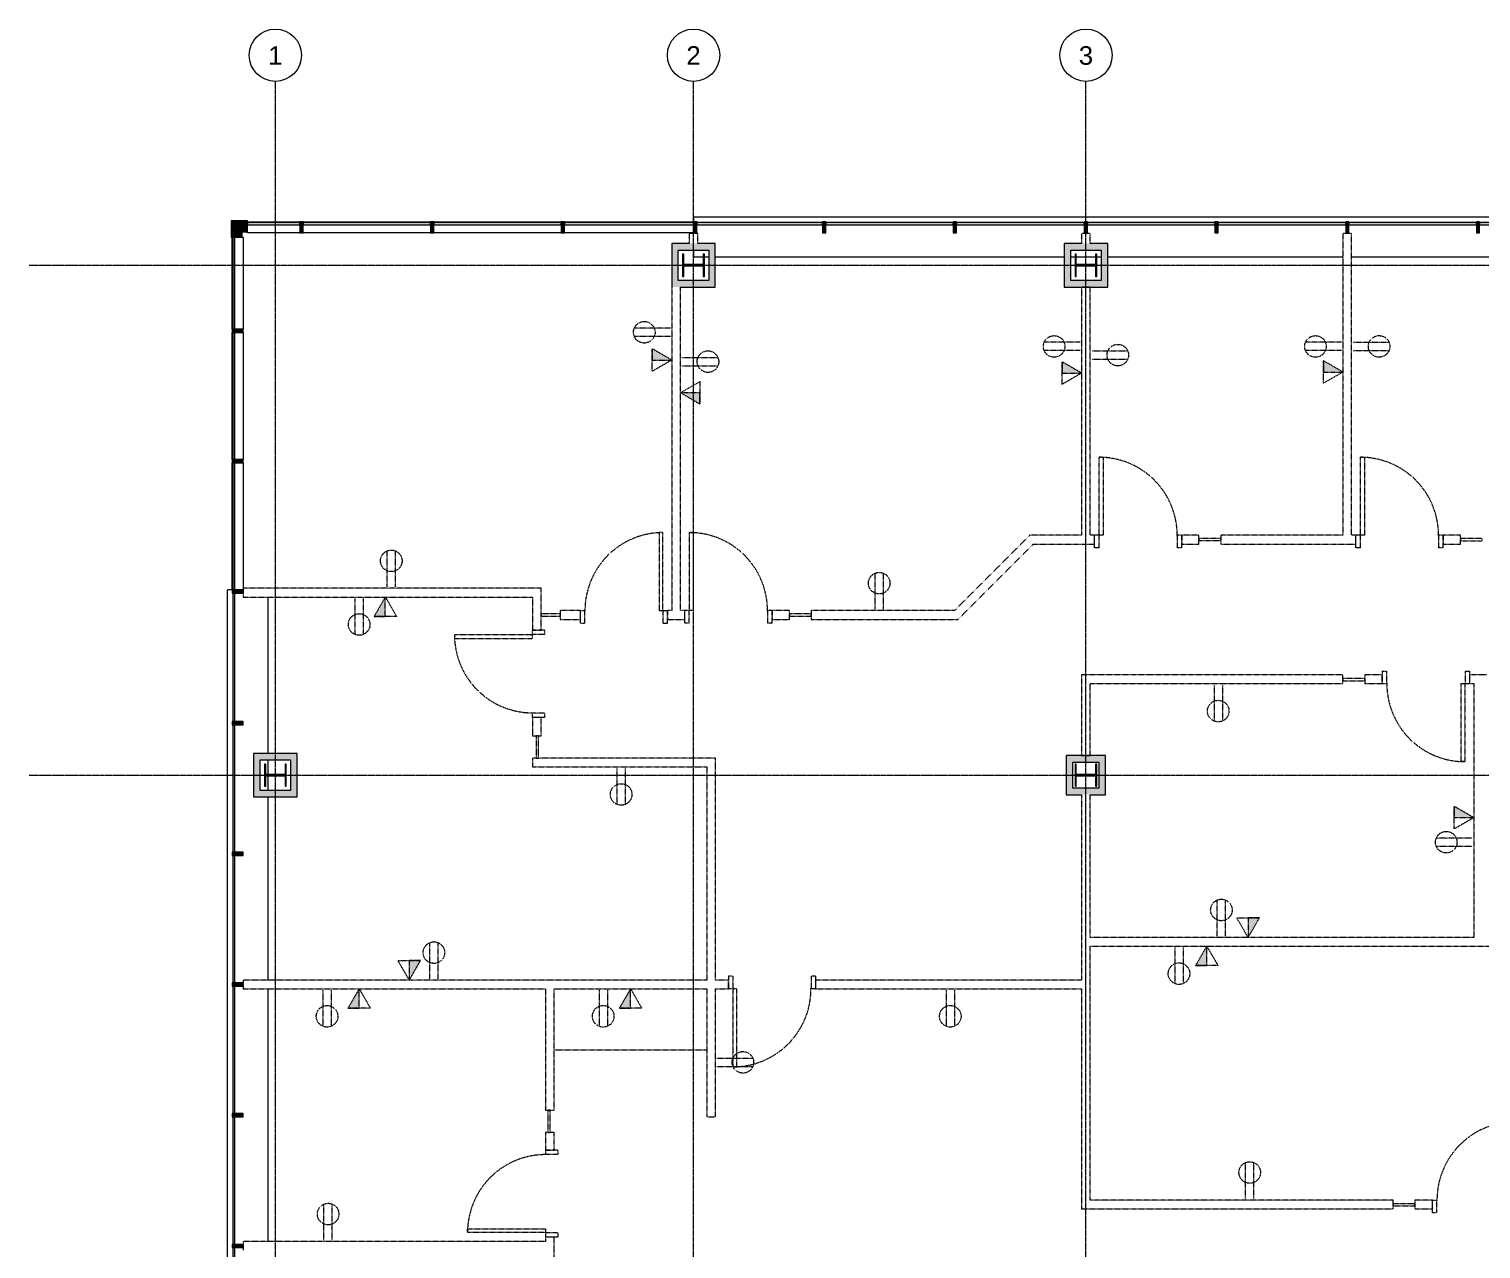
# Model space of a CAD drawing. Header units: inches. Extents: x 628 to 4383, y -418 to 2229.
# Drawn here: x 1616 to 2282, y 1669 to 2229 of the extents above; entities that cross this region are included whole.
import ezdxf

# ---------------------------------------------------------------- set-up
doc = ezdxf.new("R2010")
doc.units = ezdxf.units.IN
doc.header["$MEASUREMENT"] = 0
doc.linetypes.add('Demolished', pattern=[0.1875, 0.125, -0.0625])
doc.linetypes.add('Grid Line 1_2_', pattern=[0.875, 0.5, -0.125, 0.125, -0.125])
for name, color, linetype, lineweight in [('A-ANNO-NOTE', 131, 'Demolished', 9), ('A-DOOR', 31, 'Demolished', 9), ('A-DOOR-FRAM', 31, 'Demolished', 20), ('A-GLAZ-CURT', 52, 'Demolished', 9), ('A-GLAZ-CWMG', 51, 'Continuous', 13), ('A-WALL', 113, 'Demolished', 9), ('A-WALL-PATT', 111, 'Continuous', 13), ('I-WALL', 2, 'Continuous', 13), ('Q-CASE', 31, 'Demolished', 9), ('S-COLS', 52, 'Continuous', 13), ('S-GRID', 1, 'Continuous', 9), ('S-GRID-IDEN', 1, 'Continuous', 9)]:
    doc.layers.add(name, color=color, linetype=linetype, lineweight=lineweight)
doc.styles.add('Swis721 Lt BT', font='swissl.ttf', dxfattribs={"height": 8.514638})

# ---------------------------------------------------------------- blocks, each defined once
blk = doc.blocks.new('Single Flush - OTJ_SOLIDFLUSH_ALUM-4837881-6TH FLOOR DEMOLITION')
at = {"layer": 'A-DOOR', "color": 250, "lineweight": 20}
for p, q in [((16.15625, 37.8125), (16.15625, 2)), ((17.90625, 37.8125), (16.15625, 37.8125)), ((17.90625, 2), (17.90625, 37.8125)), ((16.15625, 2), (17.90625, 2))]:
    blk.add_line(p, q, dxfattribs=at)
at = {"layer": 'A-DOOR', "color": 7}
blk.add_arc((17.90625, 2), 35.8125, 90, 180.5, dxfattribs=at)
at = {"layer": 'A-DOOR-FRAM', "color": 250}
for p, q in [((-20, -3.75), (-20, 2)), ((-20, 2), (-18, 2)), ((-18, -3.75), (-18, 2)), ((18.000004, -3.75), (18.000004, 2)), ((18.000004, 2), (20.000004, 2)), ((20.000004, -3.75), (20.000004, 2)), ((-20, -3.75), (-18, -3.75)), ((18.000004, -3.75), (20.000004, -3.75))]:
    blk.add_line(p, q, dxfattribs=at)
blk = doc.blocks.new('Single Flush - OTJ_SOLIDFLUSH_ALUM-4837941-6TH FLOOR DEMOLITION')
at = {"layer": 'A-DOOR', "color": 250, "lineweight": 20}
for p, q in [((16.15625, -2), (17.90625, -2)), ((16.15625, -37.8125), (16.15625, -2)), ((17.90625, -2), (17.90625, -37.8125)), ((17.90625, -37.8125), (16.15625, -37.8125))]:
    blk.add_line(p, q, dxfattribs=at)
at = {"layer": 'A-DOOR', "color": 7}
blk.add_arc((17.90625, -2), 35.8125, 179.5, 270, dxfattribs=at)
at = {"layer": 'A-DOOR-FRAM', "color": 250}
for p, q in [((-20, 3.75), (-20, -2)), ((-20, 3.75), (-18, 3.75)), ((-18, 3.75), (-18, -2)), ((18.000004, 3.75), (18.000004, -2)), ((18.000004, 3.75), (20.000004, 3.75)), ((20.000004, 3.75), (20.000004, -2)), ((-20, -2), (-18, -2)), ((18.000004, -2), (20.000004, -2))]:
    blk.add_line(p, q, dxfattribs=at)
blk = doc.blocks.new('Casework 13 - Casework 8-4864776-6TH FLOOR DEMOLITION')
at = {"layer": 'Q-CASE', "color": 7}
blk.add_line((505.97, 1080.16), (435.94, 1080.16), dxfattribs=at)
blk = doc.blocks.new('System Panel - Glazed-4866025-6TH FLOOR DEMOLITION')
at = {"layer": 'A-GLAZ-CURT', "color": 250, "lineweight": 20}
for p, q in [((4.375, 1.75), (-4.375, 1.75)), ((-4.375, 1.75), (-4.375, 0.75)), ((-4.375, 0.75), (4.375, 0.75)), ((4.375, 0.75), (4.375, 1.75))]:
    blk.add_line(p, q, dxfattribs=at)
blk = doc.blocks.new('System Panel - Glazed-4866112-6TH FLOOR DEMOLITION')
at = {"layer": 'A-GLAZ-CURT', "color": 250, "lineweight": 20}
for p, q in [((5, 1.75), (-5, 1.75)), ((-5, 1.75), (-5, 0.75)), ((-5, 0.75), (5, 0.75)), ((5, 0.75), (5, 1.75))]:
    blk.add_line(p, q, dxfattribs=at)
blk = doc.blocks.new('System Panel - Glazed-4869387-6TH FLOOR DEMOLITION')
at = {"layer": 'A-GLAZ-CURT', "color": 250, "lineweight": 20}
for p, q in [((5.125, 1.75), (-5.125, 1.75)), ((-5.125, 1.75), (-5.125, 0.75)), ((-5.125, 0.75), (5.125, 0.75)), ((5.125, 0.75), (5.125, 1.75))]:
    blk.add_line(p, q, dxfattribs=at)
blk = doc.blocks.new('HP-Bearing Pile-Column - HP10X57-4885479-6TH FLOOR DEMOLITION')
at = {"layer": 'S-COLS', "lineweight": 9}
blk.add_hatch(color=7, dxfattribs=at).paths.add_polyline_path([(-5.1, -5), (5.1, -5), (5.1, -4.435), (0.2825, -4.435), (0.2825, 4.435), (5.1, 4.435), (5.1, 5), (-5.1, 5), (-5.1, 4.435), (-0.2825, 4.435), (-0.2825, -4.435), (-5.1, -4.435)], flags=0)
at = {"layer": 'S-COLS', "color": 8, "lineweight": 20}
for p, q in [((5.1, 5), (-5.1, 5)), ((-5.1, 5), (-5.1, 4.435)), ((-5.1, 4.435), (-0.2825, 4.435)), ((-0.2825, 4.435), (-0.2825, -4.435)), ((0.2825, -4.435), (0.2825, 4.435)), ((0.2825, 4.435), (5.1, 4.435)), ((5.1, 4.435), (5.1, 5)), ((-0.2825, -4.435), (-5.1, -4.435)), ((-5.1, -4.435), (-5.1, -5)), ((-5.1, -5), (5.1, -5)), ((5.1, -4.435), (0.2825, -4.435)), ((5.1, -5), (5.1, -4.435))]:
    blk.add_line(p, q, dxfattribs=at)
blk = doc.blocks.new('System Panel - Glazed-4988441-6TH FLOOR DEMOLITION')
at = {"layer": 'A-GLAZ-CURT', "linetype": 'Continuous'}
blk.add_hatch(color=7, dxfattribs=at).paths.add_polyline_path([(28.875, 0.75), (28.875, 1.75), (-28.875, 1.75), (-28.875, 0.75)], flags=0)
at = {"layer": 'A-GLAZ-CURT', "color": 8, "linetype": 'Continuous', "lineweight": 20}
for p, q in [((28.875, 1.75), (-28.875, 1.75)), ((-28.875, 1.75), (-28.875, 0.75)), ((-28.875, 0.75), (28.875, 0.75)), ((28.875, 0.75), (28.875, 1.75))]:
    blk.add_line(p, q, dxfattribs=at)
blk = doc.blocks.new('System Panel - Glazed-V17-6TH FLOOR DEMOLITION')
at = {"layer": 'A-GLAZ-CURT', "linetype": 'Continuous'}
blk.add_hatch(color=7, dxfattribs=at).paths.add_polyline_path([(29.25, 1.75), (-29.25, 1.75), (-29.25, 0.75), (29.25, 0.75)], flags=0)
at = {"layer": 'A-GLAZ-CURT', "color": 8, "linetype": 'Continuous', "lineweight": 20}
for p, q in [((29.25, 1.75), (-29.25, 1.75)), ((-29.25, 1.75), (-29.25, 0.75)), ((-29.25, 0.75), (29.25, 0.75)), ((29.25, 0.75), (29.25, 1.75))]:
    blk.add_line(p, q, dxfattribs=at)
blk = doc.blocks.new('System Panel - Glazed-5268220-6TH FLOOR DEMOLITION')
at = {"layer": 'A-GLAZ-CURT', "linetype": 'Continuous'}
blk.add_hatch(color=7, dxfattribs=at).paths.add_polyline_path([(-29.47, 1.75), (-29.47, 0.75), (29.47, 0.75), (29.47, 1.75), (5.14, 1.75)], flags=0)
at = {"layer": 'A-GLAZ-CURT', "color": 8, "linetype": 'Continuous', "lineweight": 20}
for p, q in [((29.47, 1.75), (-29.47, 1.75)), ((-29.47, 1.75), (-29.47, 0.75)), ((-29.47, 0.75), (29.47, 0.75)), ((29.47, 0.75), (29.47, 1.75))]:
    blk.add_line(p, q, dxfattribs=at)
blk = doc.blocks.new('Rectangular Mullion - 1_5_ x 2_5_ rectangular-5268217-6TH FLOOR DEMOLITION')
at = {"layer": 'A-GLAZ-CWMG', "lineweight": 9}
blk.add_hatch(color=7, dxfattribs=at).paths.add_polyline_path([(-0.75, -1.75), (-0.75, 3), (0.75, 3), (0.75, -2), (-0.75, -2)], flags=0)
at = {"layer": 'A-GLAZ-CWMG', "color": 8, "lineweight": 20}
for p, q in [((-0.75, 3), (0.75, 3)), ((-0.75, -2), (-0.75, 3)), ((0.75, 3), (0.75, -2)), ((0.75, -2), (-0.75, -2))]:
    blk.add_line(p, q, dxfattribs=at)
blk = doc.blocks.new('Rectangular Mullion - 1_5_ x 2_5_ rectangular-4980335-6TH FLOOR DEMOLITION')
at = {"layer": 'A-GLAZ-CWMG', "lineweight": 9}
blk.add_hatch(color=7, dxfattribs=at).paths.add_polyline_path([(0.75, 3), (0.75, -2), (-0.75, -2), (-0.75, 3)], flags=0)
at = {"layer": 'A-GLAZ-CWMG', "color": 8, "lineweight": 20}
for p, q in [((-0.75, 3), (0.75, 3)), ((-0.75, -2), (-0.75, 3)), ((0.75, 3), (0.75, -2)), ((0.75, -2), (-0.75, -2))]:
    blk.add_line(p, q, dxfattribs=at)
blk = doc.blocks.new('System Panel - Glazed-4980338-6TH FLOOR DEMOLITION')
at = {"layer": 'A-GLAZ-CURT', "linetype": 'Continuous'}
blk.add_hatch(color=7, dxfattribs=at).paths.add_polyline_path([(-29.34, 0.75), (29.34, 0.75), (29.34, 1.75), (-29.34, 1.75)], flags=0)
at = {"layer": 'A-GLAZ-CURT', "color": 8, "linetype": 'Continuous', "lineweight": 20}
for p, q in [((29.34, 1.75), (-29.34, 1.75)), ((-29.34, 1.75), (-29.34, 0.75)), ((-29.34, 0.75), (29.34, 0.75)), ((29.34, 0.75), (29.34, 1.75))]:
    blk.add_line(p, q, dxfattribs=at)
blk = doc.blocks.new('Rectangular Mullion - 1_5_ x 2_5_ rectangular-4981430-6TH FLOOR DEMOLITION')
at = {"layer": 'A-GLAZ-CWMG', "lineweight": 9}
blk.add_hatch(color=7, dxfattribs=at).paths.add_polyline_path([(-1.5, 3), (-1.5, -2), (0, -2), (0, 3)], flags=0)
at = {"layer": 'A-GLAZ-CWMG', "color": 8, "lineweight": 20}
for p, q in [((0, 3), (-1.5, 3)), ((-1.5, 3), (-1.5, -2)), ((0, -2), (0, 3)), ((-1.5, -2), (0, -2))]:
    blk.add_line(p, q, dxfattribs=at)
blk = doc.blocks.new('Rectangular Mullion - 1_5_ x 2_5_ rectangular-4982557-6TH FLOOR DEMOLITION')
at = {"layer": 'A-GLAZ-CWMG', "lineweight": 9}
blk.add_hatch(color=7, dxfattribs=at).paths.add_polyline_path([(-1.5, 2.16), (-1.5, 3), (0, 3), (0, -2), (-1.5, -2), (-1.5, -0.75)], flags=0)
at = {"layer": 'A-GLAZ-CWMG', "color": 8, "lineweight": 20}
for p, q in [((-1.5, 3), (0, 3)), ((-1.5, -2), (-1.5, 3)), ((0, 3), (0, -2)), ((0, -2), (-1.5, -2))]:
    blk.add_line(p, q, dxfattribs=at)
blk = doc.blocks.new('L Corner Mullion - 5_ x 5_ Corner-4982812-6TH FLOOR DEMOLITION')
at = {"layer": 'A-GLAZ-CWMG', "lineweight": 9}
blk.add_hatch(color=7, dxfattribs=at).paths.add_polyline_path([(2.5, 5), (-2.5, 5), (-2.5, 2.5), (-5, 2.5), (-5, -2.5), (2.5, -2.5), (2.5, 2.5)], flags=0)
at = {"layer": 'A-GLAZ-CWMG', "color": 8, "lineweight": 20}
for p, q in [((-2.5, 2.5), (-5, 2.5)), ((-5, 2.5), (-5, -2.5)), ((2.5, 5), (-2.5, 5)), ((-2.5, 5), (-2.5, 2.5)), ((2.5, -2.5), (2.5, 5)), ((-5, -2.5), (2.5, -2.5))]:
    blk.add_line(p, q, dxfattribs=at)
blk = doc.blocks.new('System Panel - Glazed-4982815-6TH FLOOR DEMOLITION')
at = {"layer": 'A-GLAZ-CURT', "linetype": 'Continuous'}
blk.add_hatch(color=7, dxfattribs=at).paths.add_polyline_path([(12, 0.75), (12, 1.75), (-12, 1.75), (-12, 0.75)], flags=0)
at = {"layer": 'A-GLAZ-CURT', "color": 8, "linetype": 'Continuous', "lineweight": 20}
for p, q in [((12, 1.75), (-12, 1.75)), ((-12, 1.75), (-12, 0.75)), ((-12, 0.75), (12, 0.75)), ((12, 0.75), (12, 1.75))]:
    blk.add_line(p, q, dxfattribs=at)
blk = doc.blocks.new('System Panel - Glazed-4982816-6TH FLOOR DEMOLITION')
at = {"layer": 'A-GLAZ-CURT', "linetype": 'Continuous'}
blk.add_hatch(color=7, dxfattribs=at).paths.add_polyline_path([(29.26, 0.75), (29.26, 1.75), (-29.26, 1.75), (-29.26, 0.75)], flags=0)
at = {"layer": 'A-GLAZ-CURT', "color": 8, "linetype": 'Continuous', "lineweight": 20}
for p, q in [((29.26, 1.75), (-29.26, 1.75)), ((-29.26, 1.75), (-29.26, 0.75)), ((-29.26, 0.75), (29.26, 0.75)), ((29.26, 0.75), (29.26, 1.75))]:
    blk.add_line(p, q, dxfattribs=at)
blk = doc.blocks.new('System Panel - Glazed-4988501-6TH FLOOR DEMOLITION')
at = {"layer": 'A-GLAZ-CURT', "linetype": 'Continuous'}
blk.add_hatch(color=7, dxfattribs=at).paths.add_polyline_path([(29.63, 0.75), (29.63, 1.75), (-29.63, 1.75), (-29.63, 0.75)], flags=0)
at = {"layer": 'A-GLAZ-CURT', "color": 8, "linetype": 'Continuous', "lineweight": 20}
for p, q in [((29.63, 1.75), (-29.63, 1.75)), ((-29.63, 1.75), (-29.63, 0.75)), ((-29.63, 0.75), (29.63, 0.75)), ((29.63, 0.75), (29.63, 1.75))]:
    blk.add_line(p, q, dxfattribs=at)
blk = doc.blocks.new('Rectangular Mullion - 1_5_ x 2_5_ rectangular-4982763-6TH FLOOR DEMOLITION')
at = {"layer": 'A-GLAZ-CWMG', "lineweight": 9}
blk.add_hatch(color=7, dxfattribs=at).paths.add_polyline_path([(-0.75, 3), (0.75, 3), (0.75, -2), (-0.75, -2), (-0.75, -0.75)], flags=0)
at = {"layer": 'A-GLAZ-CWMG', "color": 8, "lineweight": 20}
for p, q in [((-0.75, 3), (0.75, 3)), ((-0.75, -2), (-0.75, 3)), ((0.75, 3), (0.75, -2)), ((0.75, -2), (-0.75, -2))]:
    blk.add_line(p, q, dxfattribs=at)
blk = doc.blocks.new('Rectangular Mullion - 1_5_ x 2_5_ rectangular-4988499-6TH FLOOR DEMOLITION')
at = {"layer": 'A-GLAZ-CWMG', "lineweight": 9}
for p, q in [((-1016.99, 2140.33), (-957.72, 2140.33)), ((-957.72, 2135.33), (-1016.99, 2135.33))]:
    blk.add_line(p, q, dxfattribs=at)
blk = doc.blocks.new('Rectangular Mullion - 1_5_ x 2_5_ rectangular-4982522-6TH FLOOR DEMOLITION')
at = {"layer": 'A-GLAZ-CWMG', "lineweight": 9}
for p, q in [((-1077.01, 2140.33), (-1018.49, 2140.33)), ((-1018.49, 2135.33), (-1077.01, 2135.33))]:
    blk.add_line(p, q, dxfattribs=at)
blk = doc.blocks.new('Rectangular Mullion - 1_5_ x 2_5_ rectangular-4982523-6TH FLOOR DEMOLITION')
at = {"layer": 'A-GLAZ-CWMG', "lineweight": 9}
for p, q in [((-1162.52, 2140.33), (-1138.52, 2140.33)), ((-1162.52, 2135.33), (-1162.52, 2135.83)), ((-1138.52, 2135.33), (-1162.52, 2135.33))]:
    blk.add_line(p, q, dxfattribs=at)
blk = doc.blocks.new('System Panel - Glazed-4982767-6TH FLOOR DEMOLITION')
at = {"layer": 'A-GLAZ-CURT', "linetype": 'Continuous'}
blk.add_hatch(color=7, dxfattribs=at).paths.add_polyline_path([(-29.125, 0.75), (29.125, 0.75), (29.125, 1.75), (-29.125, 1.75)], flags=0)
at = {"layer": 'A-GLAZ-CURT', "color": 8, "linetype": 'Continuous', "lineweight": 20}
for p, q in [((29.125, 1.75), (-29.125, 1.75)), ((-29.125, 1.75), (-29.125, 0.75)), ((-29.125, 0.75), (29.125, 0.75)), ((29.125, 0.75), (29.125, 1.75))]:
    blk.add_line(p, q, dxfattribs=at)
blk = doc.blocks.new('System Panel - Glazed-4982768-6TH FLOOR DEMOLITION')
at = {"layer": 'A-GLAZ-CURT', "linetype": 'Continuous'}
blk.add_hatch(color=7, dxfattribs=at).paths.add_polyline_path([(-29.15, 0.75), (29.15, 0.75), (29.15, 1.75), (-29.15, 1.75)], flags=0)
at = {"layer": 'A-GLAZ-CURT', "color": 8, "linetype": 'Continuous', "lineweight": 20}
for p, q in [((29.15, 1.75), (-29.15, 1.75)), ((-29.15, 1.75), (-29.15, 0.75)), ((-29.15, 0.75), (29.15, 0.75)), ((29.15, 0.75), (29.15, 1.75))]:
    blk.add_line(p, q, dxfattribs=at)
blk = doc.blocks.new('System Panel - Glazed-4982769-6TH FLOOR DEMOLITION')
at = {"layer": 'A-GLAZ-CURT', "linetype": 'Continuous'}
blk.add_hatch(color=7, dxfattribs=at).paths.add_polyline_path([(-21.125, 0.75), (21.125, 0.75), (21.125, 1.75), (-21.125, 1.75)], flags=0)
at = {"layer": 'A-GLAZ-CURT', "color": 8, "linetype": 'Continuous', "lineweight": 20}
for p, q in [((21.125, 1.75), (-21.125, 1.75)), ((-21.125, 1.75), (-21.125, 0.75)), ((-21.125, 0.75), (21.125, 0.75)), ((21.125, 0.75), (21.125, 1.75))]:
    blk.add_line(p, q, dxfattribs=at)
blk = doc.blocks.new('Rectangular Mullion - 1_5_ x 2_5_ rectangular-4982733-6TH FLOOR DEMOLITION')
at = {"layer": 'A-GLAZ-CWMG', "lineweight": 9}
for p, q in [((-1169.52, 2091.08), (-1169.52, 2133.33)), ((-1165.02, 2133.33), (-1164.52, 2133.33)), ((-1164.52, 2133.33), (-1164.52, 2091.08))]:
    blk.add_line(p, q, dxfattribs=at)
blk = doc.blocks.new('Rectangular Mullion - 1_5_ x 2_5_ rectangular-4982734-6TH FLOOR DEMOLITION')
at = {"layer": 'A-GLAZ-CWMG', "lineweight": 9}
for p, q in [((-1169.52, 2031.27), (-1169.52, 2089.58)), ((-1164.52, 2089.58), (-1164.52, 2031.27))]:
    blk.add_line(p, q, dxfattribs=at)
blk = doc.blocks.new('Rectangular Mullion - 1_5_ x 2_5_ rectangular-4982735-6TH FLOOR DEMOLITION')
at = {"layer": 'A-GLAZ-CWMG', "lineweight": 9}
for p, q in [((-1169.52, 1971.52), (-1169.52, 2029.77)), ((-1164.52, 2029.77), (-1164.52, 1972.18))]:
    blk.add_line(p, q, dxfattribs=at)
blk = doc.blocks.new('Grid - Grid Head - Circle-50561-6TH FLOOR DEMOLITION')
at = {"layer": 'S-GRID-IDEN'}
blk.add_circle((0, 0), 0.125, dxfattribs=at)

msp = doc.modelspace()

# ---------------------------------------------------------------- hatches: boundary and pattern name
at = {"layer": 'A-ANNO-NOTE'}
for points in [[(1910.79, 2076.96), (1901.85, 2082.12), (1901.85, 2076.96)], [(2098.96, 2070.96), (2090.03, 2076.12), (2090.03, 2070.96)], [(2218.95, 2071.46), (2210.02, 2076.62), (2210.02, 2071.46)], [(1923.72, 2056.8), (1923.72, 2061.96), (1914.79, 2061.96)], [(1779.27, 1959.25), (1779.27, 1968.18), (1774.11, 1959.25)], [(2279.01, 1866.92), (2270.08, 1872.08), (2270.08, 1866.92)], [(2175.42, 1811.95), (2180.58, 1820.88), (2175.42, 1820.88)], [(2156.42, 1799.02), (2156.42, 1807.95), (2151.26, 1799.02)], [(1790.27, 1792.36), (1795.42, 1801.3), (1790.27, 1801.3)], [(1767.27, 1779.43), (1767.27, 1788.36), (1762.11, 1779.43)], [(1891.87, 1779.43), (1891.87, 1788.36), (1886.72, 1779.43)]]:
    msp.add_hatch(color=7, dxfattribs=at).paths.add_polyline_path(points, flags=0)
at = {"layer": 'A-WALL-PATT', "lineweight": 9}
for points in [[(1910.79, 2110.46), (1913.79, 2110.46), (1913.79, 2130.46), (1910.79, 2130.46), (1910.79, 2120.64)], [(1920.79, 2127.46), (1930.79, 2127.46), (1930.79, 2130.46), (1913.79, 2130.46), (1913.79, 2127.46)], [(1930.79, 2110.46), (1930.79, 2127.46), (1927.79, 2127.46), (1927.79, 2110.46)], [(2090.96, 2110.46), (2093.96, 2110.46), (2093.96, 2130.46), (2090.96, 2130.46), (2090.96, 2120.64)], [(2100.21, 2127.46), (2110.96, 2127.46), (2110.96, 2130.46), (2093.96, 2130.46), (2093.96, 2127.46)], [(2110.96, 2110.46), (2110.96, 2127.46), (2107.96, 2127.46), (2107.96, 2110.46)], [(1913.79, 2110.46), (1927.79, 2110.46), (1927.79, 2113.46), (1913.79, 2113.46)], [(2104.96, 2110.46), (2107.96, 2110.46), (2107.96, 2113.46), (2093.96, 2113.46), (2093.96, 2110.46), (2102.96, 2110.46)], [(1718.77, 1876.42), (1721.77, 1876.42), (1721.77, 1896.42), (1718.77, 1896.42)], [(1735.77, 1893.42), (1738.77, 1893.42), (1738.77, 1896.42), (1721.77, 1896.42), (1721.77, 1893.42), (1725.3, 1893.42)], [(1738.77, 1876.42), (1738.77, 1893.42), (1735.77, 1893.42), (1735.77, 1876.42)], [(2091.92, 1877.42), (2094.92, 1877.42), (2094.92, 1895.42), (2091.92, 1895.42)], [(2102.92, 1892.42), (2109.92, 1892.42), (2109.92, 1895.42), (2094.92, 1895.42), (2094.92, 1892.42), (2098.96, 1892.42)], [(2109.92, 1877.42), (2109.92, 1892.42), (2106.92, 1892.42), (2106.92, 1877.42)], [(2094.92, 1877.42), (2106.92, 1877.42), (2106.92, 1880.42), (2094.92, 1880.42)], [(1721.77, 1876.42), (1735.77, 1876.42), (1735.77, 1879.42), (1721.77, 1879.42)]]:
    msp.add_hatch(color=7, dxfattribs=at).paths.add_polyline_path(points, flags=0)

# ---------------------------------------------------------------- linework, layer by layer
at = {"layer": 'A-ANNO-NOTE', "color": 7}
for p, q in [((1910.13, 2091.62), (1893.61, 2091.62)), ((1910.13, 2087.79), (1893.61, 2087.79)), ((1910.79, 2076.96), (1901.85, 2082.12)), ((1901.85, 2082.12), (1901.85, 2076.96)), ((1910.79, 2076.96), (1901.85, 2082.12)), ((1901.85, 2071.8), (1901.85, 2082.12)), ((2098.31, 2085.12), (2081.78, 2085.12)), ((2098.31, 2081.29), (2081.78, 2081.29)), ((2103.61, 2081.13), (2120.14, 2081.13)), ((2218.3, 2085.12), (2201.77, 2085.12)), ((2218.3, 2081.29), (2201.77, 2081.29)), ((2223.6, 2085.13), (2240.13, 2085.13)), ((2223.6, 2081.3), (2240.13, 2081.3)), ((1901.85, 2076.96), (1910.79, 2076.96)), ((1910.79, 2076.96), (1901.85, 2071.8)), ((1915.44, 2078.13), (1931.97, 2078.13)), ((1915.44, 2074.3), (1931.97, 2074.3)), ((2098.96, 2070.96), (2090.03, 2076.12)), ((2090.03, 2076.12), (2090.03, 2070.96)), ((2098.96, 2070.96), (2090.03, 2076.12)), ((2090.03, 2065.8), (2090.03, 2076.12)), ((2103.61, 2077.3), (2120.14, 2077.3)), ((2218.95, 2071.46), (2210.02, 2076.62)), ((2210.02, 2076.62), (2210.02, 2071.46)), ((2218.95, 2071.46), (2210.02, 2076.62)), ((2210.02, 2066.3), (2210.02, 2076.62)), ((1914.79, 2061.96), (1923.72, 2067.12)), ((1923.72, 2067.12), (1923.72, 2056.8)), ((2090.03, 2070.96), (2098.96, 2070.96)), ((2098.96, 2070.96), (2090.03, 2065.8)), ((2210.02, 2071.46), (2218.95, 2071.46)), ((2218.95, 2071.46), (2210.02, 2066.3)), ((1914.79, 2061.96), (1923.72, 2056.8)), ((1923.72, 2061.96), (1914.79, 2061.96)), ((1914.79, 2061.96), (1923.72, 2056.8)), ((1923.72, 2056.8), (1923.72, 2061.96)), ((1780.09, 1972.84), (1780.09, 1989.36)), ((1783.92, 1972.84), (1783.92, 1989.36)), ((2004.11, 1962.59), (2004.11, 1979.12)), ((2007.94, 1962.59), (2007.94, 1979.12)), ((1765.33, 1967.53), (1765.33, 1951)), ((1769.16, 1967.53), (1769.16, 1951)), ((1779.27, 1968.18), (1774.11, 1959.25)), ((1779.27, 1968.18), (1774.11, 1959.25)), ((1779.27, 1959.25), (1779.27, 1968.18)), ((1779.27, 1968.18), (1784.42, 1959.25)), ((1774.11, 1959.25), (1779.27, 1959.25)), ((1784.42, 1959.25), (1774.11, 1959.25)), ((2159.76, 1927.79), (2159.76, 1911.26)), ((2163.6, 1927.79), (2163.6, 1911.26)), ((1885.63, 1889.53), (1885.63, 1873)), ((1889.46, 1889.53), (1889.46, 1873)), ((2279.01, 1866.92), (2270.08, 1872.08)), ((2270.08, 1872.08), (2270.08, 1866.92)), ((2279.01, 1866.92), (2270.08, 1872.08)), ((2270.08, 1861.77), (2270.08, 1872.08)), ((2270.08, 1866.92), (2279.01, 1866.92)), ((2279.01, 1866.92), (2270.08, 1861.77)), ((2278.35, 1857.58), (2261.83, 1857.58)), ((2278.35, 1853.75), (2261.83, 1853.75)), ((2161.25, 1812.6), (2161.25, 1829.13)), ((2165.08, 1812.6), (2165.08, 1829.13)), ((2175.42, 1811.95), (2170.26, 1820.88)), ((2170.26, 1820.88), (2180.58, 1820.88)), ((2175.42, 1811.95), (2180.58, 1820.88)), ((2180.58, 1820.88), (2175.42, 1820.88)), ((2175.42, 1820.88), (2175.42, 1811.95)), ((2175.42, 1811.95), (2180.58, 1820.88)), ((1799.66, 1793.02), (1799.66, 1809.54)), ((1803.49, 1793.02), (1803.49, 1809.54)), ((2141.76, 1807.3), (2141.76, 1790.77)), ((2145.6, 1807.3), (2145.6, 1790.77)), ((2156.42, 1807.95), (2151.26, 1799.02)), ((2156.42, 1807.95), (2151.26, 1799.02)), ((2156.42, 1799.02), (2156.42, 1807.95)), ((2156.42, 1807.95), (2161.58, 1799.02)), ((1790.27, 1792.36), (1785.11, 1801.3)), ((1785.11, 1801.3), (1795.42, 1801.3)), ((1790.27, 1792.36), (1795.42, 1801.3)), ((1795.42, 1801.3), (1790.27, 1801.3)), ((1790.27, 1801.3), (1790.27, 1792.36)), ((1790.27, 1792.36), (1795.42, 1801.3)), ((2151.26, 1799.02), (2156.42, 1799.02)), ((2161.58, 1799.02), (2151.26, 1799.02)), ((1750.61, 1787.71), (1750.61, 1771.18)), ((1754.44, 1787.71), (1754.44, 1771.18)), ((1767.27, 1788.36), (1762.11, 1779.43)), ((1767.27, 1788.36), (1762.11, 1779.43)), ((1767.27, 1779.43), (1767.27, 1788.36)), ((1767.27, 1788.36), (1772.42, 1779.43)), ((1877.39, 1787.71), (1877.39, 1771.18)), ((1881.23, 1787.71), (1881.23, 1771.18)), ((1891.87, 1788.36), (1886.72, 1779.43)), ((1891.87, 1788.36), (1886.72, 1779.43)), ((1891.87, 1779.43), (1891.87, 1788.36)), ((1891.87, 1788.36), (1897.03, 1779.43)), ((2036.76, 1787.71), (2036.76, 1771.18)), ((2040.6, 1787.71), (2040.6, 1771.18)), ((1762.11, 1779.43), (1767.27, 1779.43)), ((1772.42, 1779.43), (1762.11, 1779.43)), ((1886.72, 1779.43), (1891.87, 1779.43)), ((1897.03, 1779.43), (1886.72, 1779.43)), ((1931.49, 1756.54), (1948.01, 1756.54)), ((1931.49, 1752.71), (1948.01, 1752.71)), ((2174.25, 1692.08), (2174.25, 1708.6)), ((2178.08, 1692.08), (2178.08, 1708.6)), ((1751.09, 1673.02), (1751.09, 1689.54)), ((1754.92, 1673.02), (1754.92, 1689.54))]:
    msp.add_line(p, q, dxfattribs=at)
for centre in [(1898.17, 2089.7), (2086.34, 2083.2), (2206.33, 2083.2), (2235.57, 2083.22), (1927.4, 2076.22), (2115.58, 2079.22), (1782.01, 1984.8), (2006.03, 1974.55), (1767.24, 1955.57), (2161.68, 1915.83), (1887.54, 1877.57), (2266.39, 1855.67), (2163.16, 1824.56), (1801.58, 1804.98), (2143.68, 1795.33), (1752.52, 1775.75), (1879.31, 1775.75), (2038.68, 1775.75), (1943.45, 1754.62), (2176.16, 1704.04), (1753.01, 1684.98)]:
    msp.add_circle(centre, 4.95, dxfattribs=at)
at = {"layer": 'A-WALL', "linetype": 'Continuous'}
for p, q in [((1920.79, 2142.61), (4082.77, 2142.61)), ((1920.79, 2142.61), (1920.79, 2140.33)), ((1920.79, 2135.33), (1920.79, 2135.11)), ((1920.79, 2127.46), (1920.79, 2124.11)), ((1925.22, 2124.11), (1920.79, 2124.11)), ((1927.79, 2124.11), (1925.79, 2124.11)), ((2090.96, 2124.11), (1930.79, 2124.11)), ((2095.96, 2124.11), (2093.96, 2124.11)), ((2105.39, 2124.11), (2096.52, 2124.11)), ((2107.96, 2124.11), (2105.96, 2124.11)), ((2218.95, 2124.11), (2110.96, 2124.11)), ((2338.98, 2124.11), (2222.95, 2124.11)), ((1706.8, 889.04), (1706.8, 1971.52)), ((1708.99, 1971.52), (1706.8, 1971.52)), ((1725.3, 1968.18), (1725.3, 1896.42)), ((1725.3, 1893.42), (1725.3, 1886.71)), ((1725.3, 1886.14), (1725.3, 1879.42)), ((1725.3, 1876.42), (1725.3, 1792.36)), ((1725.3, 1788.36), (1725.3, 1672.36))]:
    msp.add_line(p, q, dxfattribs=at)
at = {"layer": 'A-WALL', "color": 250, "lineweight": 20}
for p, q in [((1922.79, 2135.11), (1918.79, 2135.11)), ((1918.79, 2135.11), (1918.79, 2130.46)), ((1922.79, 2130.46), (1922.79, 2135.11)), ((2102.96, 2135.11), (2098.96, 2135.11)), ((2098.96, 2135.11), (2098.96, 2130.46)), ((2102.96, 2130.46), (2102.96, 2135.11)), ((2222.95, 2135.11), (2218.95, 2135.11)), ((2218.95, 2135.11), (2218.95, 1996.51)), ((2222.95, 1996.51), (2222.95, 2135.11)), ((1910.79, 2110.46), (1910.79, 1961.94)), ((1914.79, 1961.94), (1914.79, 2110.46)), ((2098.96, 2110.38), (2098.96, 1996.51)), ((2102.96, 2110.38), (2098.96, 2110.38)), ((2102.96, 1996.51), (2102.96, 2110.38)), ((2075.13, 1996.51), (2040.56, 1961.94)), ((2098.96, 1996.51), (2075.13, 1996.51)), ((2104.96, 1996.51), (2102.96, 1996.51)), ((2104.96, 1992.51), (2104.96, 1996.51)), ((2152.85, 1996.51), (2144.96, 1996.51)), ((2144.96, 1996.51), (2144.96, 1992.51)), ((2152.85, 1992.51), (2152.85, 1996.51)), ((2218.95, 1996.51), (2162.85, 1996.51)), ((2162.85, 1996.51), (2162.85, 1992.51)), ((2224.95, 1996.51), (2222.95, 1996.51)), ((2224.95, 1992.51), (2224.95, 1996.51)), ((2272.95, 1996.51), (2264.95, 1996.51)), ((2264.95, 1996.51), (2264.95, 1992.51)), ((2272.95, 1992.51), (2272.95, 1996.51)), ((2042.21, 1957.94), (2076.79, 1992.51)), ((2076.79, 1992.51), (2104.96, 1992.51)), ((2144.96, 1992.51), (2152.85, 1992.51)), ((2162.85, 1992.51), (2224.95, 1992.51)), ((2264.95, 1992.51), (2272.95, 1992.51)), ((1850.83, 1972.18), (1713.99, 1972.18)), ((1713.99, 1972.18), (1713.99, 1968.18)), ((1713.99, 1968.18), (1846.83, 1968.18)), ((1846.83, 1968.18), (1846.83, 1952.94)), ((1850.83, 1952.94), (1850.83, 1972.18)), ((1868.83, 1961.94), (1859.58, 1961.94)), ((1859.58, 1961.94), (1859.58, 1957.94)), ((1868.83, 1957.94), (1868.83, 1961.94)), ((1910.79, 1961.94), (1908.83, 1961.94)), ((1908.83, 1961.94), (1908.83, 1957.94)), ((1916.83, 1961.94), (1914.79, 1961.94)), ((1916.83, 1957.94), (1916.83, 1961.94)), ((1964.77, 1961.94), (1956.83, 1961.94)), ((1956.83, 1961.94), (1956.83, 1957.94)), ((1964.77, 1957.94), (1964.77, 1961.94)), ((2040.56, 1961.94), (1974.77, 1961.94)), ((1974.77, 1961.94), (1974.77, 1957.94)), ((1859.58, 1957.94), (1868.83, 1957.94)), ((1908.83, 1957.94), (1916.83, 1957.94)), ((1956.83, 1957.94), (1964.77, 1957.94)), ((1974.77, 1957.94), (2042.21, 1957.94)), ((1846.83, 1952.94), (1850.83, 1952.94)), ((2218.97, 1932.44), (2098.96, 1932.44)), ((2098.96, 1932.44), (2098.96, 1895.44)), ((2102.96, 1928.44), (2218.97, 1928.44)), ((2102.96, 1895.44), (2102.96, 1928.44)), ((2218.97, 1928.44), (2218.97, 1932.44)), ((2237.01, 1932.44), (2228.97, 1932.44)), ((2228.97, 1932.44), (2228.97, 1928.44)), ((2228.97, 1928.44), (2237.01, 1928.44)), ((2237.01, 1928.44), (2237.01, 1932.44)), ((2285.01, 1932.44), (2277.01, 1932.44)), ((2277.01, 1932.44), (2277.01, 1928.44)), ((2277.01, 1928.44), (2279.01, 1928.44)), ((2279.01, 1928.44), (2279.01, 1811.95)), ((1850.83, 1912.94), (1846.83, 1912.94)), ((1846.83, 1912.94), (1846.83, 1904.43)), ((1850.83, 1904.43), (1850.83, 1912.94)), ((1846.83, 1904.43), (1850.83, 1904.43)), ((1846.83, 1894.18), (1846.83, 1890.18)), ((1930.83, 1894.18), (1846.83, 1894.18)), ((1930.83, 1792.36), (1930.83, 1894.18)), ((2098.96, 1895.44), (2102.96, 1895.44)), ((1846.83, 1890.18), (1926.83, 1890.18)), ((1926.83, 1890.18), (1926.83, 1792.36)), ((2098.92, 1877.42), (2098.92, 1792.36)), ((2102.92, 1811.95), (2102.92, 1877.42)), ((2279.01, 1811.95), (2102.92, 1811.95)), ((2102.92, 1691.42), (2102.92, 1807.95)), ((2102.92, 1807.95), (2302.04, 1807.95)), ((1926.83, 1792.36), (1713.99, 1792.36)), ((1713.99, 1792.36), (1713.99, 1788.36)), ((1713.99, 1788.36), (1852.8, 1788.36)), ((1852.8, 1788.36), (1852.8, 1732.62)), ((1856.8, 1788.36), (1926.83, 1788.36)), ((1856.8, 1732.62), (1856.8, 1788.36)), ((1926.83, 1788.36), (1926.83, 1729.68)), ((1936.8, 1792.36), (1930.83, 1792.36)), ((1930.83, 1729.68), (1930.83, 1788.36)), ((1930.83, 1788.36), (1936.8, 1788.36)), ((1936.8, 1788.36), (1936.8, 1792.36)), ((2098.92, 1792.36), (1976.8, 1792.36)), ((1976.8, 1792.36), (1976.8, 1788.36)), ((1976.8, 1788.36), (2098.92, 1788.36)), ((2098.92, 1788.36), (2098.92, 1687.42)), ((1852.8, 1732.62), (1856.8, 1732.62)), ((1926.83, 1729.68), (1930.83, 1729.68)), ((1852.8, 1722.37), (1852.8, 1714.36)), ((1856.8, 1722.37), (1852.8, 1722.37)), ((1856.8, 1714.36), (1856.8, 1722.37)), ((1852.8, 1714.36), (1856.8, 1714.36)), ((2098.92, 1687.42), (2241.96, 1687.42)), ((2241.96, 1691.42), (2102.92, 1691.42)), ((2241.96, 1687.42), (2241.96, 1691.42)), ((2260.04, 1691.42), (2251.96, 1691.42)), ((2251.96, 1691.42), (2251.96, 1687.42)), ((2251.96, 1687.42), (2260.04, 1687.42)), ((2260.04, 1687.42), (2260.04, 1691.42)), ((1852.8, 1674.36), (1852.8, 1672.36)), ((1856.8, 1674.36), (1852.8, 1674.36)), ((1856.8, 1612.3), (1856.8, 1674.36)), ((1852.8, 1672.36), (1713.99, 1672.36)), ((1713.99, 1672.36), (1713.99, 1668.36))]:
    msp.add_line(p, q, dxfattribs=at)
at = {"layer": 'I-WALL', "color": 8, "lineweight": 20}
for p, q in [((1910.79, 2130.46), (1910.79, 2110.46)), ((1918.79, 2130.46), (1910.79, 2130.46)), ((1913.79, 2113.46), (1913.79, 2127.46)), ((1913.79, 2127.46), (1927.79, 2127.46)), ((1930.79, 2130.46), (1922.79, 2130.46)), ((1927.79, 2127.46), (1927.79, 2113.46)), ((1930.79, 2110.46), (1930.79, 2130.46)), ((2090.96, 2130.46), (2090.96, 2110.46)), ((2098.96, 2130.46), (2090.96, 2130.46)), ((2093.96, 2113.46), (2093.96, 2127.46)), ((2093.96, 2127.46), (2107.96, 2127.46)), ((2110.96, 2130.46), (2102.96, 2130.46)), ((2107.96, 2127.46), (2107.96, 2113.46)), ((2110.96, 2110.46), (2110.96, 2130.46)), ((1927.79, 2113.46), (1913.79, 2113.46)), ((2107.96, 2113.46), (2093.96, 2113.46)), ((1914.79, 2110.46), (1930.79, 2110.46)), ((2090.96, 2110.46), (2110.96, 2110.46)), ((1718.77, 1896.42), (1718.77, 1876.42)), ((1738.77, 1896.42), (1718.77, 1896.42)), ((1721.77, 1879.42), (1721.77, 1893.42)), ((1721.77, 1893.42), (1735.77, 1893.42)), ((1735.77, 1893.42), (1735.77, 1879.42)), ((1738.77, 1876.42), (1738.77, 1896.42)), ((2091.92, 1895.42), (2091.92, 1877.42)), ((2109.92, 1895.42), (2091.92, 1895.42)), ((2109.92, 1877.42), (2109.92, 1895.42)), ((2094.92, 1880.42), (2094.92, 1892.42)), ((2094.92, 1892.42), (2106.92, 1892.42)), ((2106.92, 1892.42), (2106.92, 1880.42)), ((2106.92, 1880.42), (2094.92, 1880.42)), ((1718.77, 1876.42), (1738.77, 1876.42)), ((1735.77, 1879.42), (1721.77, 1879.42)), ((2091.92, 1877.42), (2098.92, 1877.42)), ((2102.92, 1877.42), (2109.92, 1877.42))]:
    msp.add_line(p, q, dxfattribs=at)
at = {"layer": 'S-GRID', "linetype": 'Grid Line 1_2_'}
for p, q in [((1728.77, 640.48), (1728.77, 2204.87)), ((1920.79, 640.48), (1920.79, 2204.87)), ((2100.96, 640.48), (2100.96, 2204.87)), ((1615.68, 2120.46), (4358.95, 2120.46)), ((1615.68, 1886.42), (4358.95, 1886.42))]:
    msp.add_line(p, q, dxfattribs=at)

# ---------------------------------------------------------------- block references
at = {"layer": 'A-DOOR', "color": 7}
for name, p, rotation in [('Single Flush - OTJ_SOLIDFLUSH_ALUM-4837941-6TH FLOOR DEMOLITION', (2124.96, 1994.51), 180), ('Single Flush - OTJ_SOLIDFLUSH_ALUM-4837941-6TH FLOOR DEMOLITION', (2244.95, 1994.51), 180), ('Single Flush - OTJ_SOLIDFLUSH_ALUM-4837941-6TH FLOOR DEMOLITION', (1936.83, 1959.94), 180), ('Single Flush - OTJ_SOLIDFLUSH_ALUM-4837881-6TH FLOOR DEMOLITION', (1848.83, 1932.94), 90), ('Single Flush - OTJ_SOLIDFLUSH_ALUM-4837881-6TH FLOOR DEMOLITION', (1956.8, 1790.36), 180), ('Single Flush - OTJ_SOLIDFLUSH_ALUM-4837941-6TH FLOOR DEMOLITION', (1854.8, 1694.36), 269.9999999999999)]:
    msp.add_blockref(name, p, dxfattribs=dict(at, rotation=rotation))
for name, p in [('Single Flush - OTJ_SOLIDFLUSH_ALUM-4837881-6TH FLOOR DEMOLITION', (1888.83, 1959.94)), ('Single Flush - OTJ_SOLIDFLUSH_ALUM-4837941-6TH FLOOR DEMOLITION', (2257.01, 1930.44)), ('Single Flush - OTJ_SOLIDFLUSH_ALUM-4837881-6TH FLOOR DEMOLITION', (2280.04, 1689.42))]:
    msp.add_blockref(name, p, dxfattribs=at)
at = {"layer": 'A-GLAZ-CURT', "linetype": 'Continuous'}
for name, p in [('System Panel - Glazed-4982815-6TH FLOOR DEMOLITION', (1727.99, 2138.33)), ('System Panel - Glazed-4982816-6TH FLOOR DEMOLITION', (1770.74, 2138.33)), ('System Panel - Glazed-4982816-6TH FLOOR DEMOLITION', (1830.76, 2138.33)), ('System Panel - Glazed-4988501-6TH FLOOR DEMOLITION', (1891.15, 2138.33)), ('System Panel - Glazed-4988441-6TH FLOOR DEMOLITION', (1951.16, 2138.33)), ('System Panel - Glazed-V17-6TH FLOOR DEMOLITION', (2010.79, 2138.33)), ('System Panel - Glazed-4980338-6TH FLOOR DEMOLITION', (2070.87, 2138.33)), ('System Panel - Glazed-V17-6TH FLOOR DEMOLITION', (2130.96, 2138.33)), ('System Panel - Glazed-V17-6TH FLOOR DEMOLITION', (2190.96, 2138.33)), ('System Panel - Glazed-V17-6TH FLOOR DEMOLITION', (2250.96, 2138.33)), ('System Panel - Glazed-V17-6TH FLOOR DEMOLITION', (2310.96, 2138.33))]:
    msp.add_blockref(name, p, dxfattribs=at)
for name, p, rotation in [('System Panel - Glazed-4982769-6TH FLOOR DEMOLITION', (1710.99, 2112.2), 89.9999999999999), ('System Panel - Glazed-4982768-6TH FLOOR DEMOLITION', (1710.99, 2060.42), 89.9999999999999), ('System Panel - Glazed-4982767-6TH FLOOR DEMOLITION', (1710.99, 2000.65), 89.9999999999999), ('System Panel - Glazed-5268220-6TH FLOOR DEMOLITION', (1710.99, 1940.55), 89.99999999999991), ('System Panel - Glazed-V17-6TH FLOOR DEMOLITION', (1710.99, 1880.33), 89.99999999999991), ('System Panel - Glazed-V17-6TH FLOOR DEMOLITION', (1710.99, 1820.33), 89.99999999999991), ('System Panel - Glazed-V17-6TH FLOOR DEMOLITION', (1710.99, 1760.33), 89.99999999999991), ('System Panel - Glazed-V17-6TH FLOOR DEMOLITION', (1710.99, 1700.33), 89.99999999999991), ('System Panel - Glazed-V17-6TH FLOOR DEMOLITION', (1710.99, 1640.33), 89.99999999999991)]:
    msp.add_blockref(name, p, dxfattribs=dict(at, rotation=rotation))
at = {"layer": 'A-GLAZ-CURT', "color": 7}
for name, p, rotation in [('System Panel - Glazed-4866112-6TH FLOOR DEMOLITION', (2157.85, 1995.82), 180), ('System Panel - Glazed-4866112-6TH FLOOR DEMOLITION', (2277.95, 1995.76), 180), ('System Panel - Glazed-4866025-6TH FLOOR DEMOLITION', (1855.21, 1961.18), 180), ('System Panel - Glazed-4866112-6TH FLOOR DEMOLITION', (1969.77, 1961.19), 180), ('System Panel - Glazed-4866112-6TH FLOOR DEMOLITION', (2223.97, 1931.53), 180), ('System Panel - Glazed-4869387-6TH FLOOR DEMOLITION', (1850.33, 1899.31), 90.00000000000001), ('System Panel - Glazed-4869387-6TH FLOOR DEMOLITION', (1855.65, 1727.5), 90.00000000000001), ('System Panel - Glazed-4866112-6TH FLOOR DEMOLITION', (2246.96, 1690.48), 180)]:
    msp.add_blockref(name, p, dxfattribs=dict(at, rotation=rotation))
at = {"layer": 'A-GLAZ-CWMG', "lineweight": 9, "rotation": 180}
for name, p in [('L Corner Mullion - 5_ x 5_ Corner-4982812-6TH FLOOR DEMOLITION', (1710.99, 2138.33)), ('Rectangular Mullion - 1_5_ x 2_5_ rectangular-4981430-6TH FLOOR DEMOLITION', (1920.79, 2138.33))]:
    msp.add_blockref(name, p, dxfattribs=at)
at = {"layer": 'A-GLAZ-CWMG', "lineweight": 9}
for name, p in [('Rectangular Mullion - 1_5_ x 2_5_ rectangular-4982523-6TH FLOOR DEMOLITION', (2878.51, 0)), ('Rectangular Mullion - 1_5_ x 2_5_ rectangular-4982522-6TH FLOOR DEMOLITION', (2818.49, 0)), ('Rectangular Mullion - 1_5_ x 2_5_ rectangular-4982522-6TH FLOOR DEMOLITION', (2878.51, 0)), ('Rectangular Mullion - 1_5_ x 2_5_ rectangular-4988499-6TH FLOOR DEMOLITION', (2878.51, 0)), ('Rectangular Mullion - 1_5_ x 2_5_ rectangular-4982733-6TH FLOOR DEMOLITION', (2878.51, 0)), ('Rectangular Mullion - 1_5_ x 2_5_ rectangular-4982734-6TH FLOOR DEMOLITION', (2878.51, 0)), ('Rectangular Mullion - 1_5_ x 2_5_ rectangular-4982735-6TH FLOOR DEMOLITION', (2878.51, 0))]:
    msp.add_blockref(name, p, dxfattribs=at)
at = {"layer": 'A-GLAZ-CWMG', "lineweight": 9, "extrusion": (0, 0, -1)}
for name, p, rotation in [('Rectangular Mullion - 1_5_ x 2_5_ rectangular-4982763-6TH FLOOR DEMOLITION', (-1740.74, 2138.33), 180), ('Rectangular Mullion - 1_5_ x 2_5_ rectangular-4982763-6TH FLOOR DEMOLITION', (-1800.75, 2138.33), 180), ('Rectangular Mullion - 1_5_ x 2_5_ rectangular-4982763-6TH FLOOR DEMOLITION', (-1860.77, 2138.33), 180), ('Rectangular Mullion - 1_5_ x 2_5_ rectangular-4980335-6TH FLOOR DEMOLITION', (-1980.79, 2138.33), 180), ('Rectangular Mullion - 1_5_ x 2_5_ rectangular-4980335-6TH FLOOR DEMOLITION', (-2040.79, 2138.33), 180), ('Rectangular Mullion - 1_5_ x 2_5_ rectangular-4980335-6TH FLOOR DEMOLITION', (-2100.96, 2138.33), 180), ('Rectangular Mullion - 1_5_ x 2_5_ rectangular-4980335-6TH FLOOR DEMOLITION', (-2160.96, 2138.33), 180), ('Rectangular Mullion - 1_5_ x 2_5_ rectangular-4980335-6TH FLOOR DEMOLITION', (-2220.96, 2138.33), 180), ('Rectangular Mullion - 1_5_ x 2_5_ rectangular-4980335-6TH FLOOR DEMOLITION', (-2280.96, 2138.33), 180), ('Rectangular Mullion - 1_5_ x 2_5_ rectangular-4982763-6TH FLOOR DEMOLITION', (-1710.99, 2090.33), 90.00000000000011), ('Rectangular Mullion - 1_5_ x 2_5_ rectangular-4982763-6TH FLOOR DEMOLITION', (-1710.99, 2030.52), 90.00000000000011), ('Rectangular Mullion - 1_5_ x 2_5_ rectangular-4982557-6TH FLOOR DEMOLITION', (-1710.99, 1971.52), 90.00000000000007), ('Rectangular Mullion - 1_5_ x 2_5_ rectangular-5268217-6TH FLOOR DEMOLITION', (-1710.99, 1910.33), 90.00000000000007), ('Rectangular Mullion - 1_5_ x 2_5_ rectangular-4980335-6TH FLOOR DEMOLITION', (-1710.99, 1850.33), 90.00000000000007), ('Rectangular Mullion - 1_5_ x 2_5_ rectangular-4980335-6TH FLOOR DEMOLITION', (-1710.99, 1790.33), 90.00000000000007), ('Rectangular Mullion - 1_5_ x 2_5_ rectangular-4980335-6TH FLOOR DEMOLITION', (-1710.99, 1730.33), 90.00000000000007), ('Rectangular Mullion - 1_5_ x 2_5_ rectangular-4980335-6TH FLOOR DEMOLITION', (-1710.99, 1670.33), 90.00000000000007)]:
    msp.add_blockref(name, p, dxfattribs=dict(at, rotation=rotation))
at = {"layer": 'Q-CASE', "color": 7, "rotation": 180}
msp.add_blockref('Casework 13 - Casework 8-4864776-6TH FLOOR DEMOLITION', (2362.78, 2840.5), dxfattribs=at)
at = {"layer": 'S-COLS', "lineweight": 9, "rotation": 89.99999999999991}
for p in [(1920.79, 2120.46), (2100.96, 2120.46), (1728.77, 1886.42), (2100.96, 1886.42)]:
    msp.add_blockref('HP-Bearing Pile-Column - HP10X57-4885479-6TH FLOOR DEMOLITION', p, dxfattribs=at)
at = {"layer": 'S-GRID-IDEN', "xscale": 95.99999999999994, "yscale": 95.99999999999994, "zscale": 95.99999999999994}
for p in [(1728.77, 2216.87), (1920.79, 2216.87), (2100.96, 2216.87)]:
    msp.add_blockref('Grid - Grid Head - Circle-50561-6TH FLOOR DEMOLITION', p, dxfattribs=at)

# ---------------------------------------------------------------- next in the draw order: texts
at = {"layer": 'S-GRID-IDEN', "char_height": 8.51, "width": 7.56, "attachment_point": 2, "line_spacing_factor": 1.00667, "style": 'Swis721 Lt BT', "bg_fill": 3, "box_fill_scale": 1.25, "bg_fill_color": 0, "bg_fill_transparency": 0}
for s, insert in [('1', (1728.76, 2221)), ('2', (1920.78, 2221)), ('3', (2100.95, 2221))]:
    msp.add_mtext(s, dxfattribs=dict(at, insert=insert))

doc.saveas('drawing.dxf')
